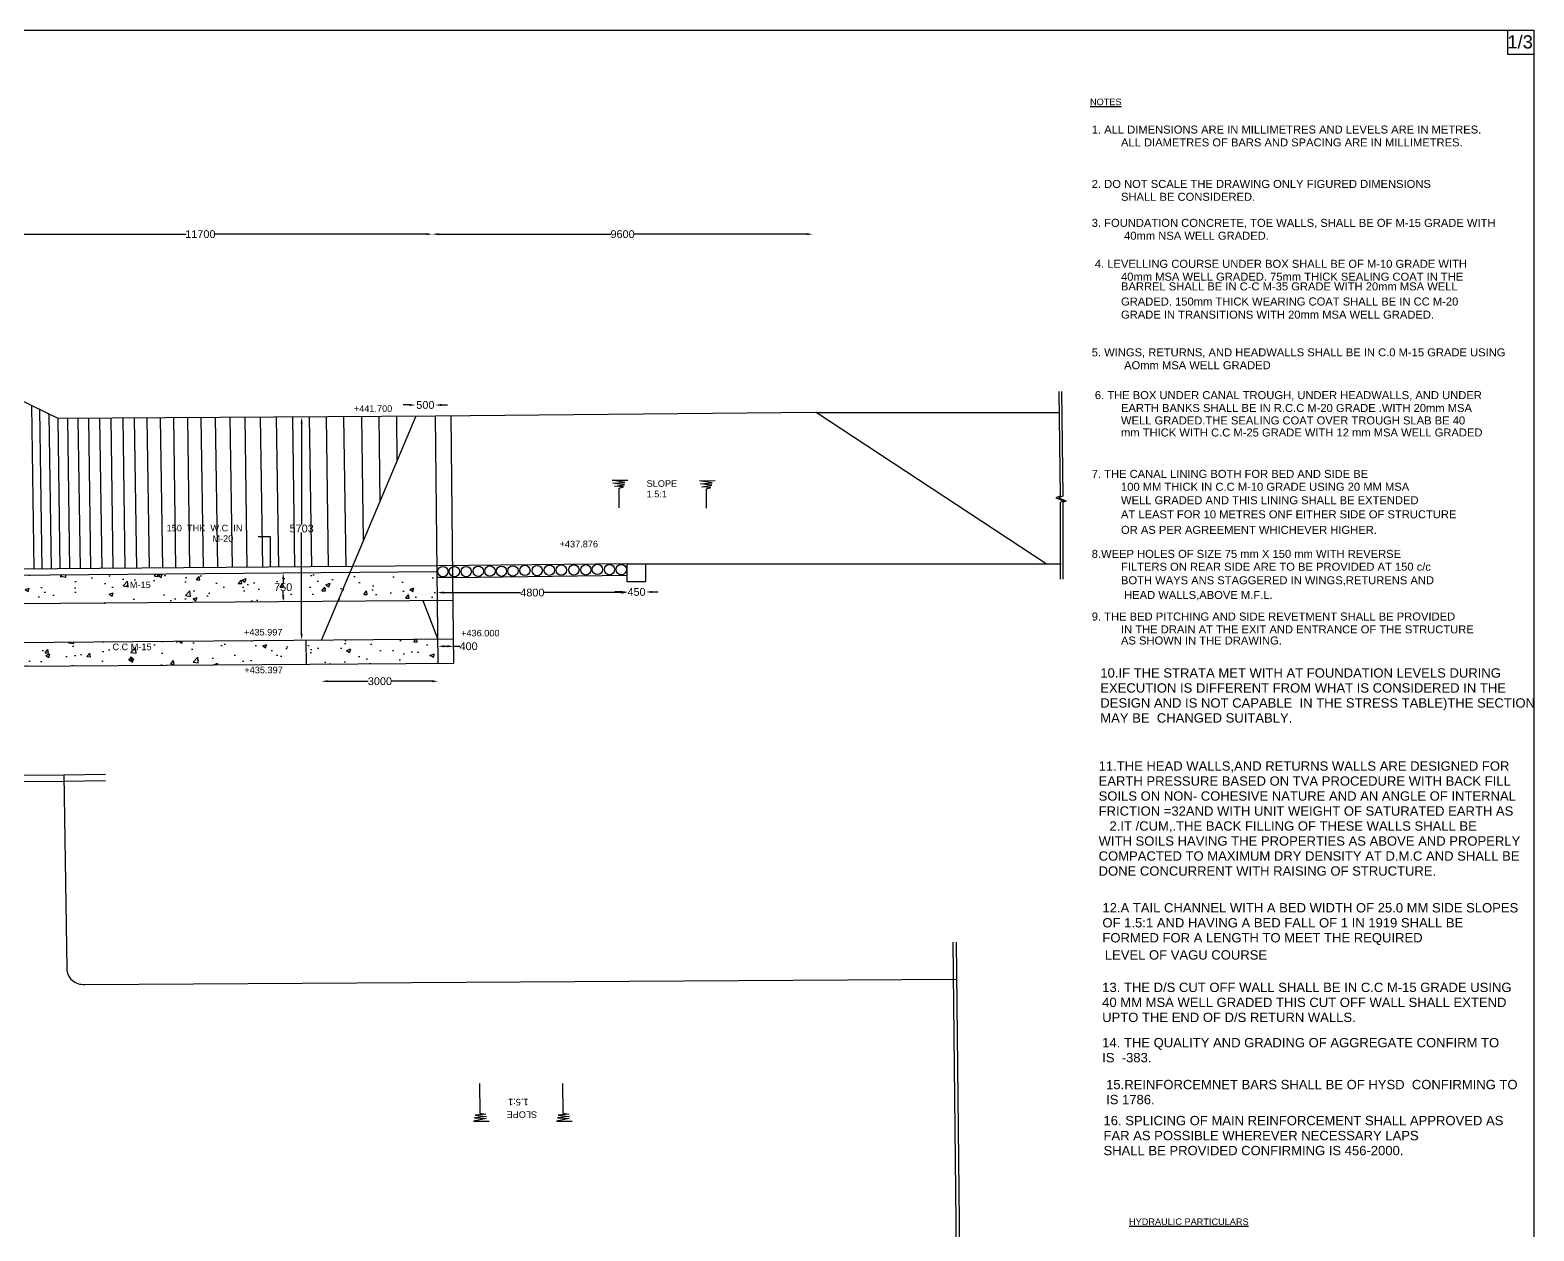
# Model space of a CAD drawing. Header units: millimetres. Extents: x -87412 to 65085, y -34262 to 36967.
# Drawn here: x 26446 to 65085, y 6113 to 36967 of the extents above; entities that cross this region are included whole.
import ezdxf

# ---------------------------------------------------------------- set-up
doc = ezdxf.new("R2010")
doc.units = ezdxf.units.MM
doc.header["$MEASUREMENT"] = 0
doc.styles.get("Standard").update_dxf_attribs({"font": 'arial.ttf'})
doc.dimstyles.new('Civil', dxfattribs={"dimtxt": 200, "dimasz": 160, "dimexe": 0.1, "dimexo": 0.0625, "dimgap": 0.09, "dimtad": 0, "dimtih": 1, "dimtoh": 1, "dimdec": 0, "dimzin": 12, "dimdsep": 46, "dimtxsty": 'Standard', "dimcen": 0, "dimse1": 1, "dimse2": 1, "dimadec": 0, "dimazin": 2, "dimtfac": 1, "dimtdec": 0, "dimtofl": 0, "dimtmove": 0, "dimatfit": 3, "dimfxl": 1, "dimfrac": 1, "dimtolj": 1, "dimtzin": 0, "dimarcsym": 0})

# ---------------------------------------------------------------- blocks, each defined once
blk = doc.blocks.new('*D67')
at = {"color": 0, "lineweight": -2, "transparency": 16777216}
for p, q in [((25018, 31723), (30454, 31723)), ((36624, 31723), (31188, 31723))]:
    blk.add_line(p, q, dxfattribs=at)
at = {"color": 0, "transparency": 16777216}
for points in [[(25018, 31750), (25018, 31696), (24858, 31723)], [(36624, 31750), (36624, 31696), (36784, 31723)]]:
    blk.add_solid(points, dxfattribs=at)
at = {"layer": 'Defpoints', "color": 0, "transparency": 16777216}
for p in [(24858, 31699), (36784, 31723), (36784, 31699)]:
    blk.add_point(p, dxfattribs=at)
at = {"color": 0, "transparency": 16777216, "insert": (30821, 31723), "char_height": 200, "attachment_point": 5}
blk.add_mtext('\\A1;11700', dxfattribs=at)
blk = doc.blocks.new('*D68')
at = {"color": 0, "lineweight": -2, "transparency": 16777216}
for p, q in [((36944, 31723), (41371, 31723)), ((46396, 31723), (41968, 31723))]:
    blk.add_line(p, q, dxfattribs=at)
at = {"color": 0, "transparency": 16777216}
for points in [[(36944, 31750), (36944, 31696), (36784, 31723)], [(46396, 31750), (46396, 31696), (46556, 31723)]]:
    blk.add_solid(points, dxfattribs=at)
at = {"layer": 'Defpoints', "color": 0, "transparency": 16777216}
for p in [(36784, 31699), (46556, 31723), (46556, 31699)]:
    blk.add_point(p, dxfattribs=at)
at = {"color": 0, "transparency": 16777216, "insert": (41670, 31723), "char_height": 200, "attachment_point": 5}
blk.add_mtext('\\A1;9600', dxfattribs=at)
blk = doc.blocks.new('*D69')
at = {"color": 0, "lineweight": -2, "transparency": 16777216}
for p, q in [((36194, 27334), (36034, 27334)), ((37012, 27334), (37172, 27334))]:
    blk.add_line(p, q, dxfattribs=at)
at = {"color": 0, "transparency": 16777216}
for points in [[(36194, 27360), (36194, 27307), (36354, 27334)], [(37012, 27360), (37012, 27307), (36852, 27334)]]:
    blk.add_solid(points, dxfattribs=at)
at = {"layer": 'Defpoints', "color": 0, "transparency": 16777216}
for p in [(36354, 27334), (36354, 27326), (36852, 27326)]:
    blk.add_point(p, dxfattribs=at)
at = {"color": 0, "transparency": 16777216, "insert": (36603, 27334), "char_height": 200, "attachment_point": 5}
blk.add_mtext('\\A1;500', dxfattribs=at)
blk = doc.blocks.new('*D70')
at = {"color": 0, "lineweight": -2, "transparency": 16777216}
for p, q in [((41632, 22530), (41472, 22530)), ((42425, 22530), (42585, 22530))]:
    blk.add_line(p, q, dxfattribs=at)
at = {"color": 0, "transparency": 16777216}
for points in [[(41632, 22556), (41632, 22503), (41792, 22530)], [(42425, 22556), (42425, 22503), (42265, 22530)]]:
    blk.add_solid(points, dxfattribs=at)
at = {"layer": 'Defpoints', "color": 0, "transparency": 16777216}
for p in [(41792, 22530), (41792, 22525), (42265, 22525)]:
    blk.add_point(p, dxfattribs=at)
at = {"color": 0, "transparency": 16777216, "insert": (42028, 22530), "char_height": 200, "attachment_point": 5}
blk.add_mtext('\\A1;450', dxfattribs=at)
blk = doc.blocks.new('*D71')
at = {"color": 0, "lineweight": -2, "transparency": 16777216}
for p, q in [((37071, 22514), (39049, 22514)), ((41632, 22514), (39654, 22514))]:
    blk.add_line(p, q, dxfattribs=at)
at = {"color": 0, "transparency": 16777216}
for points in [[(37071, 22541), (37071, 22487), (36911, 22514)], [(41632, 22541), (41632, 22487), (41792, 22514)]]:
    blk.add_solid(points, dxfattribs=at)
at = {"layer": 'Defpoints', "color": 0, "transparency": 16777216}
for p in [(36911, 22529), (36911, 22514), (41792, 22530)]:
    blk.add_point(p, dxfattribs=at)
at = {"color": 0, "transparency": 16777216, "insert": (39352, 22514), "char_height": 200, "attachment_point": 5}
blk.add_mtext('\\A1;4800', dxfattribs=at)
blk = doc.blocks.new('*D72')
at = {"color": 0, "lineweight": -2, "transparency": 16777216}
for p, q in [((37086, 21134), (37169, 21134)), ((37329, 21134), (37489, 21134))]:
    blk.add_line(p, q, dxfattribs=at)
at = {"color": 0, "transparency": 16777216}
for points in [[(37086, 21161), (37086, 21107), (36926, 21134)], [(37169, 21161), (37169, 21107), (37329, 21134)]]:
    blk.add_solid(points, dxfattribs=at)
at = {"layer": 'Defpoints', "color": 0, "transparency": 16777216}
for p in [(36926, 21107), (37329, 21134), (37329, 21112)]:
    blk.add_point(p, dxfattribs=at)
at = {"color": 0, "transparency": 16777216, "insert": (37713, 21134), "char_height": 200, "attachment_point": 5}
blk.add_mtext('\\A1;400', dxfattribs=at)
blk = doc.blocks.new('*D73')
at = {"color": 0, "lineweight": -2, "transparency": 16777216}
for p, q in [((34096, 20236), (35136, 20236)), ((36774, 20236), (35733, 20236))]:
    blk.add_line(p, q, dxfattribs=at)
at = {"color": 0, "transparency": 16777216}
for points in [[(34096, 20263), (34096, 20210), (33936, 20236)], [(36774, 20263), (36774, 20210), (36934, 20236)]]:
    blk.add_solid(points, dxfattribs=at)
at = {"layer": 'Defpoints', "color": 0, "transparency": 16777216}
for p in [(33936, 20259), (33936, 20236), (36934, 20259)]:
    blk.add_point(p, dxfattribs=at)
at = {"color": 0, "transparency": 16777216, "insert": (35435, 20236), "char_height": 200, "attachment_point": 5}
blk.add_mtext('\\A1;3000', dxfattribs=at)
blk = doc.blocks.new('*D74')
at = {"color": 0, "lineweight": -2, "transparency": 16777216}
for p, q in [((32950, 22863), (32950, 22754)), ((32950, 22440), (32950, 22549))]:
    blk.add_line(p, q, dxfattribs=at)
at = {"color": 0, "transparency": 16777216}
for points in [[(32923, 22863), (32977, 22863), (32950, 23023)], [(32923, 22440), (32977, 22440), (32950, 22280)]]:
    blk.add_solid(points, dxfattribs=at)
at = {"layer": 'Defpoints', "color": 0, "transparency": 16777216}
for p in [(32950, 23023), (33139, 23023), (33145, 22280)]:
    blk.add_point(p, dxfattribs=at)
at = {"color": 0, "transparency": 16777216, "insert": (32950, 22652), "char_height": 200, "attachment_point": 5}
blk.add_mtext('\\A1;750', dxfattribs=at)
blk = doc.blocks.new('*D75')
at = {"color": 0, "lineweight": -2, "transparency": 16777216}
for p, q in [((33424, 26866), (33424, 24262)), ((33424, 21454), (33424, 24058))]:
    blk.add_line(p, q, dxfattribs=at)
at = {"color": 0, "transparency": 16777216}
for points in [[(33398, 26866), (33451, 26866), (33424, 27026)], [(33398, 21454), (33451, 21454), (33424, 21294)]]:
    blk.add_solid(points, dxfattribs=at)
at = {"layer": 'Defpoints', "color": 0, "transparency": 16777216}
for p in [(33424, 27026), (33462, 27026), (33501, 21294)]:
    blk.add_point(p, dxfattribs=at)
at = {"color": 0, "transparency": 16777216, "insert": (33424, 24160), "char_height": 200, "attachment_point": 5}
blk.add_mtext('\\A1;5703', dxfattribs=at)

msp = doc.modelspace()

# ---------------------------------------------------------------- hatches: boundary and pattern name
h = msp.add_hatch()
h.set_pattern_fill('AR-CONC', color=256, scale=150, style=0)
h.paths.add_polyline_path([(33540.5, 21294.7), (24997.8, 21223), (25002.7, 20615.6), (33545.7, 20675.1)])
h.paths.add_polyline_path([(34666.1, 23035.4), (24968.2, 22957.1), (24981.5, 22218.5), (34350.6, 22289.2)])
h.paths.add_polyline_path([(36924, 21323.2), (33540.5, 21294.7), (33545.7, 20675.1), (36930.6, 20698.7)])
h.paths.add_polyline_path([(36906, 23053.5), (34666.1, 23035.4), (34350.6, 22289.2), (36913.8, 22308.5)])
h.paths.add_polyline_path([(32680.2, 22803.7), (33219.7, 22803.7), (33219.7, 22499.5), (32680.2, 22499.5)], flags=24)

# ---------------------------------------------------------------- linework, layer by layer
msp.add_lwpolyline([(65083, -34261.5), (-86346.4, -34261.5), (-86346.4, 36966.4), (65083, 36966.4)], close=True)
for points in [[(64403.3, 36966.6), (64403.3, 36350.6), (65083, 36350.6)], [(46645.5, 27138.6), (36859.9, 27048.9), (27167.9, 26982.9), (18077.9, 31413.5), (13016.9, 31350.8), (1726.8, 25623.4), (-8162.2, 25623.4), (-19527.2, 31089), (-28694.3, 31043.3), (-39470.7, 25523), (-52509.3, 25399.6)], [(52876.4, 27680.7), (52911.3, 24994.8), (52805, 24946.3), (53000.2, 24872.4), (52912.4, 24829.7), (52912.4, 22861)], [(52943.8, 27680.7), (52978.6, 24994.8), (52872.3, 24946.3), (53067.6, 24872.4), (52979.8, 24829.7), (52979.8, 22861)], [(24968.2, 22957.1), (36906, 23053.5), (36859.9, 27048.9)], [(26480.3, 27318.1), (26541.4, 23120.6)], [(26691, 27215.4), (26750.5, 23122.2)], [(26927, 27100.3), (26984.9, 23124)], [(37306.7, 22903), (37268.6, 27052.6)], [(52555, 23256.2), (46645.5, 27138.6)], [(46645.5, 27138.6), (52881.2, 27138.6)], [(27159, 26982.9), (27215.1, 23125.7)], [(27407.1, 26984.6), (27463.2, 23127.6)], [(27673.1, 26986.4), (27729.2, 23129.6)], [(27945.6, 26988.2), (28001.7, 23131.7)], [(28230.6, 26990.2), (28286.7, 23133.9)], [(28519.6, 26992.1), (28575.7, 23136.1)], [(28826.6, 26994.2), (28882.7, 23138.5)], [(29121.1, 26996.2), (29177.1, 23140.7)], [(29448.5, 26998.5), (29504.6, 23143.2)], [(29792.1, 27000.8), (29848.2, 23145.9)], [(30130.1, 27003.1), (30186.2, 23148.4)], [(30489.6, 27005.5), (30545.7, 23151.2)], [(30836, 27007.9), (30892.1, 23153.8)], [(31205.6, 27010.4), (31261.6, 23156.7)], [(31580.5, 27013), (31636.6, 23159.5)], [(31962, 27015.6), (32018.1, 23162.5)], [(32362.1, 27018.3), (32418.1, 23165.5)], [(32771, 27021.1), (32827.1, 23168.6)], [(33185, 27023.9), (33241, 23171.8)], [(33617.5, 27026.8), (33673.5, 23175.1)], [(36361.5, 27045.5), (33931.6, 21298)], [(34052.5, 27029.8), (34108.6, 23178.5)], [(34499.6, 27032.8), (34555.6, 23181.9)], [(34960.1, 27036), (35006.5, 23840.7)], [(35404.1, 27039), (35435.8, 24856.1)], [(35857, 27042.1), (35873.7, 25891.8)], [(41583, 24693), (41583, 25194.5), (41693, 25229.5), (41460, 25247.5), (41723, 25284), (41423.5, 25322), (41731, 25346.5), (41402, 25399.5), (41805.5, 25404.5)], [(43827, 24680.5), (43827, 25182), (43937, 25217), (43704, 25235), (43967, 25271.5), (43667.5, 25309.5), (43975, 25334), (43646, 25387), (44049.5, 25392)], [(-58311.7, 22069), (-52856.7, 22121.9), (-52814.9, 19678.7), (-35226.8, 19838.1), (-35226.8, 19739), (25002.7, 20219), (25002.7, 20615.6), (37333.6, 20701.5), (37306.7, 22903), (41786, 22958.5), (41786, 23256.2), (52935.3, 23256.2)], [(41786, 23256.2), (36904.3, 23199.8), (24965.5, 23108.5)], [(42256.5, 23256.2), (42256.5, 22793), (41786, 22793), (41786, 22958.5)], [(36930.6, 20698.7), (36906, 23053.5)], [(37306.7, 22903), (36907.6, 22898.9)], [(37313.9, 22311.5), (24981.5, 22218.5)], [(36924, 21329.2), (36543.4, 22305.7)], [(24997.8, 21223), (37325.9, 21326.5)], [(33545.7, 20675.1), (33540.5, 21294.7)], [(13261, 17718.5), (27310, 17829.5), (28384, 17851)], [(13265.5, 17555.5), (27314.5, 17666.5), (28388.5, 17688)], [(50157.5, 13535), (50293.5, 757.5), (50174.5, 682), (50404, 609.5), (50299.5, 568.5), (50497, -18465), (50390, -18508), (50572.5, -18586), (50500, -18629), (50565.5, -32076.5)], [(50244.5, 13535), (50380.5, 757.5), (50261.5, 682), (50491, 609.5), (50386.5, 568.5), (50584, -18465), (50477, -18508), (50659.5, -18586), (50587, -18629), (50652.5, -32076.5)], [(37994.8, 9897), (38004.8, 9139.5), (38157.8, 9110), (37881.3, 9084.5), (38171.3, 9053.5), (37866.3, 9014.5), (38165.8, 8998.5), (37839.3, 8930), (38240.8, 8930)], [(40128.8, 9897), (40138.8, 9139.5), (40291.8, 9110), (40015.3, 9084.5), (40305.3, 9053.5), (40000.3, 9014.5), (40299.8, 8998.5), (39973.3, 8930), (40374.8, 8930)]]:
    msp.add_lwpolyline(points)
msp.add_lwpolyline([(27310, 17829.5), (27389.5, 12859, 0.4340816), (27843.5, 12448), (50245.5, 12579)], format="xyb")
for centre in [(37051.5, 23053.6), (37349.5, 23053.6), (37652, 23053.6), (37962, 23060.1), (38262.5, 23066.1), (38557.5, 23063.6), (38853.5, 23068.6), (39159.5, 23084.6), (39476, 23078.6), (39788, 23088.6), (40096, 23092.6), (40417, 23096.6), (40725, 23098.6), (41023, 23108.6), (41334.5, 23104.6), (41637.5, 23105.6)]:
    msp.add_circle(centre, 133.3)

# ---------------------------------------------------------------- texts
for s, height, p in [('1/3', 338.5, (64401.7, 36494.1)), ('%%UNOTES', 168.5, (53680.4, 35037.3)), ('1. ALL DIMENSIONS ARE IN MILLIMETRES AND LEVELS ARE IN METRES. ', 205.623, (53724.3, 34308.1)), ('ALL DIAMETRES OF BARS AND SPACING ARE IN MILLIMETRES. ', 205.623, (54475.8, 33977.8)), ('2. DO NOT SCALE THE DRAWING ONLY FIGURED DIMENSIONS ', 205.623, (53724.3, 32910.8)), ('SHALL BE CONSIDERED. ', 205.623, (54475.8, 32580.5)), ('3. FOUNDATION CONCRETE, TOE WALLS, SHALL BE OF M-15 GRADE WITH', 205.623, (53724.3, 31910.2)), (' 40mm NSA WELL GRADED.', 205.623, (54475.8, 31579.9)), (' 4. LEVELLING COURSE UNDER BOX SHALL BE OF M-10 GRADE WITH ', 205.623, (53724.3, 30858)), ('40mm MSA WELL GRADED. 75mm THICK SEALING COAT IN THE ', 205.623, (54475.8, 30527.6)), ('BARREL SHALL BE IN C-C M-35 GRADE WITH 20mm MSA WELL ', 205.623, (54475.8, 30278.3)), ('GRADED. 150mm THICK WEARING COAT SHALL BE IN CC M-20', 205.623, (54475.8, 29889.7)), ('GRADE IN TRANSITIONS WITH 20mm MSA WELL GRADED. ', 205.623, (54475.8, 29552.6)), ('5. WINGS, RETURNS, AND HEADWALLS SHALL BE IN C.0 M-15 GRADE USING', 205.623, (53724.3, 28583.1)), (' AOmm MSA WELL GRADED', 205.623, (54475.8, 28252.7)), (' 6. THE BOX UNDER CANAL TROUGH, UNDER HEADWALLS, AND UNDER ', 205.623, (53724.3, 27484.6)), ('+441.700', 168.5, (34763.9, 27156.4)), ('EARTH BANKS SHALL BE IN R.C.C M-20 GRADE .WITH 20mm MSA ', 205.623, (54475.8, 27154.3)), ('WELL GRADED.THE SEALING COAT OVER TROUGH SLAB BE 40 ', 205.623, (54475.8, 26834.2)), ('mm THICK WITH C.C M-25 GRADE WITH 12 mm MSA WELL GRADED', 205.623, (54475.8, 26524.9)), ('7. THE CANAL LINING BOTH FOR BED AND SIDE BE ', 205.623, (53724.3, 25460.7)), ('SLOPE ', 168.5, (42287.1, 25232)), ('1.5:1', 168.5, (42287.1, 24961.3)), ('100 MM THICK IN C.C M-10 GRADE USING 20 MM MSA', 205.623, (54475.8, 25130.3)), ('WELL GRADED AND THIS LINING SHALL BE EXTENDED', 205.623, (54475.8, 24783.1)), ('AT LEAST FOR 10 METRES ONF EITHER SIDE OF STRUCTURE  ', 205.623, (54475.8, 24422.6)), ('150  THK  W.C  IN  ', 168.5, (29954.5, 24087)), ('                  M-20', 168.5, (29954.5, 23816.4)), ('OR AS PER AGREEMENT WHICHEVER HIGHER.', 205.623, (54475.8, 24022)), ('+437.876', 168.5, (40051.2, 23676.8)), ('8.WEEP HOLES OF SIZE 75 mm X 150 mm WITH REVERSE', 205.623, (53724.3, 23406.1)), ('FILTERS ON REAR SIDE ARE TO BE PROVIDED AT 150 c/c', 205.623, (54475.8, 23075.8)), ('M-15', 168.5, (29009.7, 22629.2)), ('BOTH WAYS ANS STAGGERED IN WINGS,RETURENS AND', 205.623, (54475.8, 22727.4)), (' HEAD WALLS,ABOVE M.F.L.', 205.623, (54475.8, 22349.6)), ('9. THE BED PITCHING AND SIDE REVETMENT SHALL BE PROVIDED ', 205.623, (53724.3, 21796.2)), ('IN THE DRAIN AT THE EXIT AND ENTRANCE OF THE STRUCTURE ', 205.623, (54475.8, 21465.9)), ('+435.997', 168.5, (31942.7, 21411.9)), ('+436.000', 168.5, (37520.2, 21387.7)), ('AS SHOWN IN THE DRAWING.', 205.623, (54475.8, 21180)), ('C.C M-15', 168.5, (28562, 21033.8)), ('+435.397', 168.5, (31951.3, 20440.8)), ('10.IF THE STRATA MET WITH AT FOUNDATION LEVELS DURING ', 239.815, (53944.4, 20329.5)), ('EXECUTION IS DIFFERENT FROM WHAT IS CONSIDERED IN THE ', 239.815, (53944.4, 19944.3)), ('DESIGN AND IS NOT CAPABLE  IN THE STRESS TABLE)THE SECTION ', 239.815, (53944.4, 19559.1)), ('MAY BE  CHANGED SUITABLY.', 239.815, (53944.4, 19173.8)), ('11.THE HEAD WALLS,AND RETURNS WALLS ARE DESIGNED FOR ', 239.815, (53900.8, 17937.6)), ('EARTH PRESSURE BASED ON TVA PROCEDURE WITH BACK FILL ', 239.815, (53900.8, 17552.4)), ('SOILS ON NON- COHESIVE NATURE AND AN ANGLE OF INTERNAL ', 239.815, (53900.8, 17167.1)), ('FRICTION =32AND WITH UNIT WEIGHT OF SATURATED EARTH AS ', 239.815, (53900.8, 16781.9)), ('   2.IT /CUM,.THE BACK FILLING OF THESE WALLS SHALL BE ', 239.815, (53900.8, 16396.7)), ('WITH SOILS HAVING THE PROPERTIES AS ABOVE AND PROPERLY', 239.815, (53900.8, 16011.4)), ('COMPACTED TO MAXIMUM DRY DENSITY AT D.M.C AND SHALL BE ', 239.815, (53900.8, 15626.2)), ('DONE CONCURRENT WITH RAISING OF STRUCTURE. ', 239.815, (53900.8, 15240.9)), ('12.A TAIL CHANNEL WITH A BED WIDTH OF 25.0 MM SIDE SLOPES', 239.815, (53998.5, 14295.7)), ('OF 1.5:1 AND HAVING A BED FALL OF 1 IN 1919 SHALL BE ', 239.815, (53998.5, 13910.4)), ('FORMED FOR A LENGTH TO MEET THE REQUIRED ', 239.815, (53998.5, 13525.2)), ('LEVEL OF VAGU COURSE', 239.815, (54059.7, 13084.5)), ('13. THE D/S CUT OFF WALL SHALL BE IN C.C M-15 GRADE USING', 239.815, (53992.3, 12250.8)), ('40 MM MSA WELL GRADED THIS CUT OFF WALL SHALL EXTEND ', 239.815, (53992.3, 11865.6)), ('UPTO THE END OF D/S RETURN WALLS.', 239.815, (53992.3, 11480.3)), ('14. THE QUALITY AND GRADING OF AGGREGATE CONFIRM TO ', 239.815, (53992.1, 10830.6)), ('IS  -383. ', 239.81, (53992.1, 10445.3)), ('15.REINFORCEMNET BARS SHALL BE OF HYSD  CONFIRMING TO ', 239.815, (54093.1, 9753.7)), ('IS 1786.', 239.81, (54093.1, 9368.5)), ('16. SPLICING OF MAIN REINFORCEMENT SHALL APPROVED AS ', 239.815, (54025.8, 8828.4)), ('FAR AS POSSIBLE WHEREVER NECESSARY LAPS ', 239.815, (54025.8, 8443.1)), ('SHALL BE PROVIDED CONFIRMING IS 456-2000.  ', 239.815, (54025.8, 8057.9)), ('%%UHYDRAULIC PARTICULARS', 168.5, (54681.9, 6265.1))]:
    msp.add_text(s, height=height).set_placement(p)
for s, p in [('1.5:1', (39252, 9507)), ('SLOPE ', (39473.5, 9185))]:
    msp.add_text(s, height=168.5, rotation=180).set_placement(p)

# ---------------------------------------------------------------- dimensions: what is measured, and where the dimension line sits
for base, p1, p2, text, picture, middle in [((36783.5, 31723.2), (24858.5, 31699), (36783.5, 31699), '11700', '*D67', (30821, 31723.2)), ((46555.5, 31723.2), (36783.5, 31699), (46555.5, 31699), '9600', '*D68', (41669.5, 31723.2)), ((36353.5, 27333.5), (36852.5, 27326.5), (36353.5, 27326.5), '500', '*D69', (36603, 27333.5)), ((36911.5, 22514), (41792, 22529.5), (36911.5, 22529), '4800', '*D71', (39351.7, 22514)), ((41792, 22529.5), (42265, 22525), (41792, 22525), '450', '*D70', (42028.5, 22529.5)), ((37328.6, 21134), (36926.3, 21107.4), (37328.6, 21112.3), '400', '*D72', (37713.3, 21134)), ((33936, 20236.5), (36933.5, 20259), (33936, 20259), '3000', '*D73', (35434.8, 20236.5))]:
    dim = msp.add_linear_dim(base=base, p1=p1, p2=p2, text=text, dimstyle='Civil')
    dim.commit()
    dim.dimension.update_dxf_attribs({"geometry": picture, "text_midpoint": middle})
for base, p1, p2, text, picture, middle in [((33424.5, 27025.8), (33501.1, 21294.4), (33462, 27025.8), '5703', '*D75', (33424.5, 24160.1)), ((32950, 23023.1), (33145, 22280.1), (33139, 23023.1), '750', '*D74', (32950, 22651.6))]:
    dim = msp.add_linear_dim(base=base, p1=p1, p2=p2, angle=90, text=text, dimstyle='Civil')
    dim.commit()
    dim.dimension.update_dxf_attribs({"geometry": picture, "text_midpoint": middle})

# ---------------------------------------------------------------- leaders
msp.add_leader([(32620.5, 23167.1), (32620.5, 23944.5), (32303, 23944.5)], dimstyle='Civil', override={"dimgap": 0.09, "dimtad": 0})

doc.saveas('drawing.dxf')
